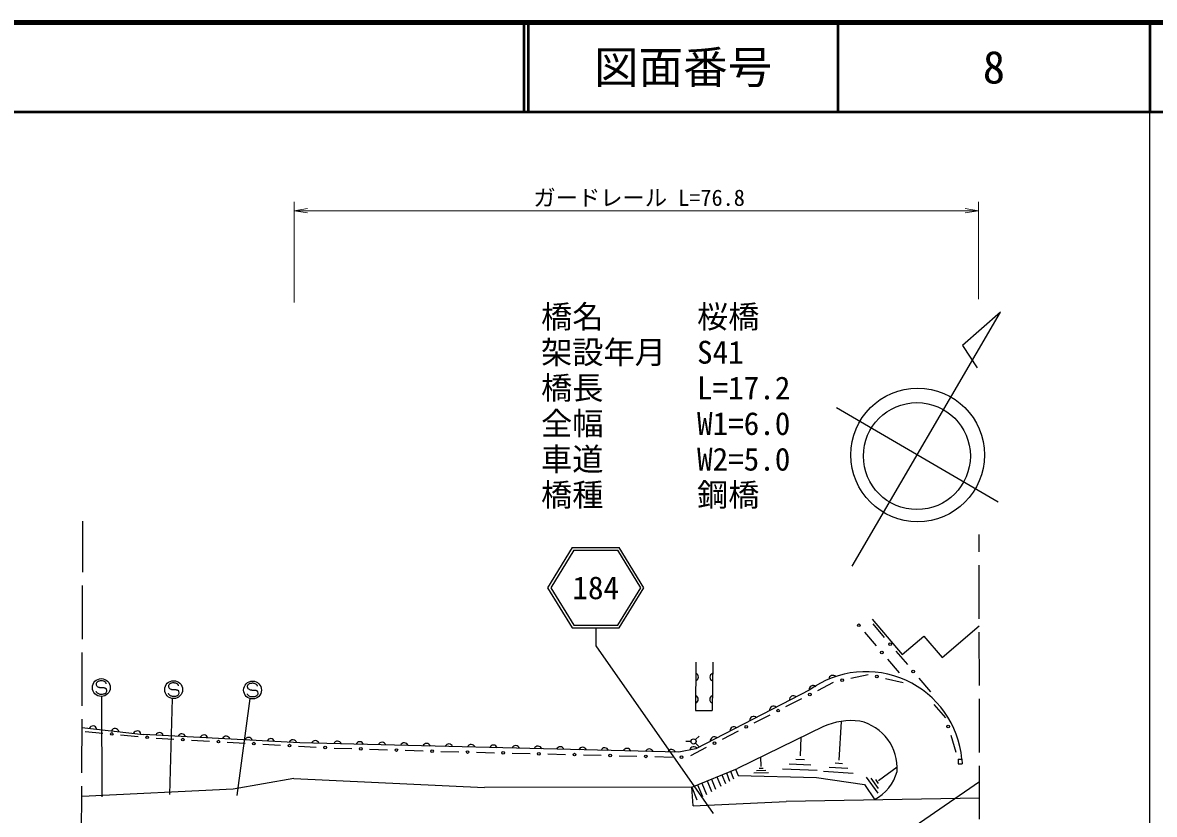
# Model space of a CAD drawing. Units: millimetres, scale not verified. Extents: x 40000 to 680000, y 20000 to 380000.
# Drawn here: x 452508 to 579500, y 291142 to 380000 of the extents above; entities that cross this region are included whole.
import ezdxf
from ezdxf.enums import TextEntityAlignment as Align

# ---------------------------------------------------------------- set-up
doc = ezdxf.new("R2010")
doc.units = ezdxf.units.MM
doc.header["$LTSCALE"] = 1000
doc.linetypes.add('DASHED', pattern=[7.5, 6, -1.5])
for name, color, linetype, lineweight in [('M-BGD', 7, 'Continuous', 25), ('M-BGD-EXST', 7, 'Continuous', 25), ('M-STR-HTXT', 7, 'Continuous', 13), ('M-STR-STR1', 1, 'Continuous', 25), ('M-STR-STRC', 7, 'Continuous', 25), ('M-TTL', 2, 'Continuous', 140), ('M-TTL-BAND', 7, 'Continuous', 25), ('M-TTL-LINE', 7, 'Continuous', 50)]:
    doc.layers.add(name, color=color, linetype=linetype, lineweight=lineweight)
doc.layers.add('M-TTL-TXT', color=7, linetype='Continuous')
doc.styles.add('ＭＳ ゴシック', font='')
doc.styles.get('ＭＳ ゴシック').set_extended_font_data('MS Gothic')

# ---------------------------------------------------------------- blocks, each defined once
blk = doc.blocks.new('open_arrow')
at = {"color": 0, "linetype": 'Continuous', "lineweight": -2}
blk.add_lwpolyline([(7.5, 1.25), (0, 0), (7.5, -1.25)], dxfattribs=at)

msp = doc.modelspace()

# ---------------------------------------------------------------- linework, layer by layer
at = {"layer": 'M-BGD', "linetype": 'DASHED'}
for p, q in [((459107, 288316), (459274, 324053)), ((559889, 290598), (559833, 322556))]:
    msp.add_line(p, q, dxfattribs=at)
at = {"layer": 'M-BGD'}
for p, q in [((547841, 313041), (551204, 309091)), ((547902, 312520), (549198, 310996)), ((547902, 312520), (549198, 310996)), ((547902, 312520), (549198, 310996)), ((547902, 312520), (549198, 310996)), ((546975, 311600), (548270, 310076)), ((546975, 311600), (548270, 310076)), ((546975, 311600), (548270, 310076)), ((546975, 311600), (548270, 310076)), ((551204, 309091), (553630, 311157)), ((553630, 311157), (555673, 308758)), ((555673, 308758), (559851, 312315)), ((550493, 309472), (551788, 307948)), ((550493, 309472), (551788, 307948)), ((550493, 309472), (551788, 307948)), ((550493, 309472), (551788, 307948)), ((528063, 308230), (528014, 302807)), ((529942, 308212), (529892, 302789)), ((549566, 308552), (550861, 307028)), ((549566, 308552), (550861, 307028)), ((549566, 308552), (550861, 307028)), ((549566, 308552), (550861, 307028)), ((545451, 306416), (547402, 306857)), ((549349, 306399), (551296, 305942)), ((553083, 306424), (554378, 304900)), ((553083, 306424), (554378, 304900)), ((553083, 306424), (554378, 304900)), ((553083, 306424), (554378, 304900)), ((540827, 305119), (528041, 298486)), ((541720, 305063), (543500, 305975)), ((538160, 303239), (539940, 304151)), ((528014, 302807), (529892, 302789)), ((534600, 301415), (536380, 302327)), ((554748, 303467), (556066, 301963)), ((542357, 301004), (532735, 296305)), ((544123, 297228), (544388, 301581)), ((459166, 300905), (466057, 300125)), ((459515, 300445), (461506, 300258)), ((463498, 300072), (465489, 299885)), ((463498, 300072), (465489, 299885)), ((463498, 300072), (465489, 299885)), ((463498, 300072), (465489, 299885)), ((483605, 299169), (466057, 300125)), ((531040, 299591), (532820, 300503)), ((539779, 297724), (539857, 299783)), ((556649, 300050), (557232, 298137)), ((556649, 300050), (557232, 298137)), ((556649, 300050), (557232, 298137)), ((556649, 300050), (557232, 298137)), ((467480, 299698), (469477, 299586)), ((471474, 299475), (473471, 299363)), ((475468, 299251), (477465, 299139)), ((479461, 299027), (481458, 298915)), ((483455, 298803), (485452, 298691)), ((526152, 298107), (483605, 299169)), ((487449, 298579), (489448, 298518)), ((491447, 298457), (493446, 298395)), ((528041, 298486), (526152, 298107)), ((527480, 297767), (529260, 298679)), ((495445, 298334), (497444, 298273)), ((499443, 298212), (501442, 298163)), ((503442, 298115), (505441, 298066)), ((507441, 298018), (509440, 297969)), ((511439, 297921), (513439, 297872)), ((515438, 297824), (517438, 297775)), ((519437, 297727), (521437, 297678)), ((523436, 297630), (525435, 297581)), ((535377, 296500), (535358, 297586)), ((539280, 297355), (540250, 297318)), ((557477, 297343), (557906, 297355)), ((557477, 297343), (557491, 296815)), ((557906, 297355), (557921, 296827)), ((527597, 294205), (532735, 296305)), ((531941, 295980), (532289, 295130)), ((532495, 296207), (532785, 295496)), ((534865, 296075), (535904, 296093)), ((535172, 296330), (535588, 296337)), ((537782, 296246), (541660, 296100)), ((538531, 296800), (540955, 296709)), ((542365, 295989), (545718, 295785)), ((543025, 296454), (545120, 296326)), ((543684, 296919), (544522, 296868)), ((548540, 294954), (550644, 296482)), ((557491, 296815), (557921, 296827)), ((482926, 295172), (476116, 293973)), ((482926, 295172), (504338, 294174)), ((528709, 294660), (529230, 293385)), ((529323, 294911), (529811, 293716)), ((529804, 295107), (530266, 293976)), ((530408, 295354), (530838, 294302)), ((530982, 295589), (531381, 294612)), ((531471, 295788), (531844, 294877)), ((532785, 295496), (541590, 295294)), ((534558, 295820), (536220, 295849)), ((541590, 295294), (546976, 294492)), ((547161, 295333), (548473, 293526)), ((547678, 295191), (548498, 294062)), ((548196, 295049), (548524, 294597)), ((476116, 293973), (459191, 293147)), ((527597, 294205), (504338, 294174)), ((527597, 294205), (528178, 292784)), ((527741, 292098), (527597, 294205)), ((528253, 294473), (528798, 293139)), ((546976, 294492), (548132, 292767)), ((527741, 292098), (538190, 292601)), ((559885, 292964), (538190, 292601))]:
    msp.add_line(p, q, dxfattribs=at)
for centre in [(546328, 312362), (546328, 312362), (546328, 312362), (546328, 312362), (549845, 310234), (549845, 310234), (549845, 310234), (549845, 310234), (548918, 309314), (548918, 309314), (548918, 309314), (548918, 309314), (552435, 307186), (552435, 307186), (552435, 307186), (552435, 307186), (544476, 306195), (548375, 306628), (540830, 304607), (537270, 302783), (533710, 300959), (556358, 301006), (556358, 301006), (556358, 301006), (556358, 301006), (462502, 300165), (462502, 300165), (462502, 300165), (462502, 300165), (466485, 299792), (466485, 299792), (466485, 299792), (466485, 299792), (470475, 299530), (474469, 299307), (478463, 299083), (482457, 298859), (486450, 298635), (490447, 298487), (494446, 298365), (530150, 299135), (498444, 298242), (502442, 298139), (506441, 298042), (510440, 297945), (514439, 297848), (518437, 297751), (522436, 297654), (526435, 297557)]:
    msp.add_circle(centre, 150, dxfattribs=at)
for centre, radius, start, end in [((527909, 306558), 439, 287.96498, 70.98053), ((530066, 306538), 439, 107.96498, 250.98053), ((547147, 296354), 10806, 5.31669, 125.7954), ((543421, 306307), 439, 43.32154, 177.72665), ((541202, 305156), 439, 45.90983, 188.92538), ((527886, 304058), 439, 287.96498, 70.98053), ((530043, 304038), 439, 107.96498, 250.98053), ((538982, 304005), 439, 45.90983, 188.92538), ((536763, 302854), 439, 45.90983, 188.92538), ((460392, 300626), 439, 12.03546, 155.05101), ((532325, 300551), 439, 45.90983, 188.92538), ((534544, 301702), 439, 45.90983, 188.92538), ((545533, 293691), 7973, 83.43239, 113.4726), ((545236, 296338), 5410, 355.94826, 77.09464), ((462876, 300345), 439, 12.03546, 155.05101), ((465360, 300064), 439, 12.03546, 155.05101), ((467861, 299887), 439, 15.37493, 158.39048), ((470358, 299751), 439, 15.37493, 158.39048), ((472854, 299615), 439, 15.37493, 158.39048), ((475350, 299479), 439, 15.37493, 158.39048), ((477846, 299343), 439, 15.37493, 158.39048), ((530106, 299400), 439, 45.90983, 188.92538), ((480343, 299207), 439, 15.37493, 158.39048), ((482839, 299072), 439, 15.37493, 158.39048), ((485342, 298987), 439, 17.06189, 160.07744), ((487841, 298924), 439, 17.06189, 160.07744), ((490340, 298862), 439, 17.06189, 160.07744), ((492839, 298799), 439, 17.06189, 160.07744), ((495338, 298737), 439, 17.06189, 160.07744), ((497838, 298675), 439, 17.06189, 160.07744), ((500337, 298612), 439, 17.06189, 160.07744), ((502836, 298550), 439, 17.06189, 160.07744), ((505335, 298487), 439, 17.06189, 160.07744), ((507835, 298425), 439, 17.06189, 160.07744), ((510334, 298363), 439, 17.06189, 160.07744), ((512833, 298300), 439, 17.06189, 160.07744), ((515332, 298238), 439, 17.06189, 160.07744), ((517831, 298175), 439, 17.06189, 160.07744), ((520331, 298113), 439, 17.06189, 160.07744), ((522830, 298051), 439, 17.06189, 160.07744), ((527827, 298301), 439, 29.84086, 172.85641), ((525329, 297988), 439, 17.06189, 160.07744), ((545674, 297334), 5147, 298.24952, 344.46461)]:
    msp.add_arc(centre, radius, start, end, dxfattribs=at)
at = {"layer": 'M-BGD-EXST'}
for p, q in [((461353, 304373), (461397, 293100)), ((469296, 304155), (468974, 293377)), ((478012, 304141), (476552, 293254)), ((528004, 299528), (528409, 299933)), ((527515, 299326), (526942, 299326)), ((528004, 299123), (528409, 298718))]:
    msp.add_line(p, q, dxfattribs=at)
for points in [[(460817, 304832), (460812, 304840), (460807, 304848), (460802, 304855), (460798, 304863), (460793, 304871), (460789, 304879), (460785, 304887), (460782, 304895), (460778, 304904), (460776, 304912), (460775, 304915), (460775, 304917), (460774, 304920), (460773, 304922), (460773, 304925), (460772, 304927), (460772, 304930), (460771, 304933), (460771, 304935), (460770, 304938)], [(461068, 305409), (461093, 305404), (461119, 305400), (461144, 305395), (461169, 305391), (461195, 305387), (461220, 305383), (461246, 305380), (461271, 305377), (461297, 305375), (461322, 305373), (461343, 305372), (461364, 305372), (461386, 305372), (461407, 305372), (461428, 305373), (461449, 305373), (461470, 305373), (461491, 305374), (461512, 305374), (461534, 305373), (461545, 305373), (461557, 305372), (461569, 305372), (461580, 305371), (461592, 305370), (461604, 305369), (461615, 305368), (461627, 305366), (461639, 305365), (461650, 305363), (461657, 305362), (461664, 305361), (461671, 305359), (461678, 305358), (461685, 305356), (461692, 305355), (461699, 305353), (461705, 305351), (461712, 305349), (461719, 305347), (461725, 305345), (461731, 305343), (461737, 305341), (461743, 305339), (461749, 305336), (461755, 305334), (461760, 305332), (461766, 305329), (461772, 305326), (461778, 305324), (461784, 305321), (461790, 305318), (461795, 305315), (461801, 305312), (461807, 305309), (461812, 305305), (461818, 305302), (461823, 305298), (461828, 305295), (461833, 305291), (461837, 305288), (461840, 305285), (461843, 305282), (461847, 305279), (461850, 305275), (461853, 305272), (461856, 305269), (461859, 305266), (461863, 305262), (461866, 305259)], [(469185, 305179), (469211, 305174), (469236, 305169), (469261, 305164), (469287, 305160), (469312, 305156), (469338, 305152), (469363, 305149), (469389, 305146), (469414, 305144), (469440, 305143), (469461, 305142), (469482, 305142), (469503, 305141), (469524, 305142), (469545, 305142), (469566, 305142), (469588, 305143), (469609, 305143), (469630, 305143), (469651, 305143), (469663, 305142), (469674, 305142), (469686, 305141), (469698, 305140), (469709, 305140), (469721, 305138), (469733, 305137), (469744, 305136), (469756, 305134), (469768, 305132), (469775, 305131), (469781, 305130), (469788, 305129), (469795, 305127), (469802, 305126), (469809, 305124), (469816, 305122), (469823, 305120), (469830, 305118), (469836, 305116), (469842, 305114), (469848, 305112), (469854, 305110), (469860, 305108), (469866, 305106), (469872, 305103), (469878, 305101), (469884, 305098), (469889, 305096), (469895, 305093), (469901, 305090), (469907, 305087), (469913, 305084), (469918, 305081), (469924, 305078), (469929, 305075), (469935, 305071), (469940, 305068), (469945, 305064), (469950, 305060), (469954, 305057), (469957, 305054), (469961, 305051), (469964, 305048), (469967, 305045), (469970, 305042), (469974, 305038), (469977, 305035), (469980, 305032), (469983, 305028)], [(478040, 305132), (478066, 305128), (478091, 305123), (478117, 305118), (478142, 305114), (478167, 305110), (478193, 305106), (478218, 305103), (478244, 305100), (478269, 305098), (478295, 305096), (478316, 305096), (478337, 305095), (478358, 305095), (478379, 305096), (478400, 305096), (478422, 305096), (478443, 305097), (478464, 305097), (478485, 305097), (478506, 305096), (478518, 305096), (478530, 305096), (478541, 305095), (478553, 305094), (478565, 305093), (478576, 305092), (478588, 305091), (478600, 305090), (478611, 305088), (478623, 305086), (478630, 305085), (478637, 305084), (478644, 305082), (478651, 305081), (478658, 305079), (478664, 305078), (478671, 305076), (478678, 305074), (478685, 305072), (478692, 305070), (478698, 305068), (478704, 305066), (478710, 305064), (478715, 305062), (478721, 305060), (478727, 305057), (478733, 305055), (478739, 305052), (478745, 305050), (478751, 305047), (478756, 305044), (478762, 305041), (478768, 305038), (478774, 305035), (478779, 305032), (478785, 305029), (478790, 305025), (478795, 305022), (478801, 305018), (478806, 305014), (478809, 305011), (478813, 305008), (478816, 305005), (478819, 305002), (478822, 304999), (478826, 304995), (478829, 304992), (478832, 304989), (478835, 304986), (478838, 304982)], [(468935, 304602), (468930, 304609), (468925, 304617), (468920, 304625), (468915, 304632), (468911, 304640), (468906, 304648), (468902, 304656), (468899, 304665), (468896, 304673), (468893, 304681), (468893, 304684), (468892, 304687), (468891, 304689), (468891, 304692), (468890, 304694), (468890, 304697), (468889, 304699), (468889, 304702), (468888, 304705), (468888, 304707)], [(477790, 304556), (477785, 304563), (477780, 304571), (477775, 304579), (477770, 304586), (477766, 304594), (477762, 304602), (477758, 304610), (477754, 304618), (477751, 304627), (477748, 304635), (477748, 304638), (477747, 304640), (477747, 304643), (477746, 304646), (477745, 304648), (477745, 304651), (477744, 304653), (477744, 304656), (477743, 304659), (477743, 304661)]]:
    msp.add_lwpolyline(points, dxfattribs=at)
for centre, radius in [((461334, 305373), 1000), ((469451, 305143), 1000), ((478307, 305096), 1000), ((527801, 299326), 286)]:
    msp.add_circle(centre, radius, dxfattribs=at)
for centre, radius, start, end in [((461110, 305750), 347, 114.63796, 136.08554), ((461211, 305527), 591, 100.05395, 114.52623), ((461300, 305035), 1092, 90.54544, 100.1869), ((461319, 304870), 1257, 82.47698, 91.3279), ((461393, 305413), 709, 69.27414, 82.6429), ((461496, 305684), 419, 50.33996, 69.2792), ((461043, 305752), 298, 172.36814, 193.72008), ((461035, 305745), 290, 150.0708, 170.82171), ((461043, 305752), 298, 193.7824, 222.17001), ((461208, 305644), 491, 135.15085, 149.93667), ((461171, 305108), 449, 217.94831, 228.20445), ((461152, 305852), 445, 222.25697, 242.81644), ((461244, 306035), 650, 242.95506, 254.28289), ((461502, 305703), 401, 40.39427, 49.36849), ((461422, 305612), 521, 31.07407, 42.21432), ((461614, 305024), 344, 309.52638, 337.1503), ((461608, 305027), 346, 0.82024, 42.03911), ((461707, 305784), 188, 15.48494, 31.07407), ((461789, 305812), 101, 353.24514, 12.74605), ((461606, 305019), 349, 338.2637, 2.05452), ((469161, 305522), 298, 172.36814, 193.72008), ((469152, 305514), 290, 150.0708, 170.82171), ((469160, 305522), 298, 193.7824, 222.17001), ((469325, 305413), 491, 135.15085, 149.93667), ((469269, 305622), 445, 222.25697, 242.81644), ((469227, 305519), 347, 114.63796, 136.08554), ((469361, 305804), 650, 242.95506, 254.28289), ((469328, 305297), 591, 100.05395, 114.52623), ((469418, 304804), 1092, 90.54544, 100.1869), ((469437, 304640), 1257, 82.47698, 91.3279), ((469511, 305182), 709, 69.27414, 82.6429), ((469613, 305454), 419, 50.33996, 69.2792), ((469619, 305472), 401, 40.39427, 49.36849), ((469539, 305381), 521, 31.07407, 42.21432), ((469726, 304796), 346, 0.82024, 42.03911), ((469825, 305553), 188, 15.48494, 31.07407), ((469907, 305581), 101, 353.24514, 12.74605), ((469723, 304789), 349, 338.2637, 2.05452), ((478016, 305475), 298, 172.36814, 193.72008), ((478007, 305468), 290, 150.0708, 170.82171), ((478016, 305476), 298, 193.7824, 222.17001), ((478181, 305367), 491, 135.15085, 149.93667), ((478125, 305575), 445, 222.25697, 242.81644), ((478082, 305473), 347, 114.63796, 136.08554), ((478217, 305758), 650, 242.95506, 254.28289), ((478183, 305250), 591, 100.05395, 114.52623), ((478273, 304758), 1092, 90.54544, 100.1869), ((478292, 304594), 1257, 82.47698, 91.3279), ((478366, 305136), 709, 69.27414, 82.6429), ((478469, 305407), 419, 50.33996, 69.2792), ((478475, 305426), 401, 40.39427, 49.36849), ((478394, 305335), 521, 31.07407, 42.21432), ((478581, 304750), 346, 0.82024, 42.03911), ((478680, 305507), 188, 15.48494, 31.07407), ((478762, 305535), 101, 353.24514, 12.74605), ((461179, 305129), 470, 229.12381, 248.26742), ((461274, 305369), 728, 248.31346, 261.14941), ((461349, 305861), 1226, 261.2217, 270.98278), ((461367, 305907), 1272, 270.15164, 279.41634), ((461457, 305358), 715, 279.49367, 291.46503), ((461562, 305091), 428, 291.45807, 309.06252), ((469289, 304878), 449, 217.94831, 228.20445), ((469297, 304898), 470, 229.12381, 248.26742), ((469392, 305139), 728, 248.31346, 261.14941), ((469467, 305631), 1226, 261.2217, 270.98278), ((469485, 305677), 1272, 270.15164, 279.41634), ((469575, 305127), 715, 279.49367, 291.46503), ((469680, 304861), 428, 291.45807, 309.06252), ((469731, 304793), 344, 309.52638, 337.1503), ((478144, 304832), 449, 217.94831, 228.20445), ((478152, 304852), 470, 229.12381, 248.26742), ((478247, 305092), 728, 248.31346, 261.14941), ((478322, 305584), 1226, 261.2217, 270.98278), ((478340, 305631), 1272, 270.15164, 279.41634), ((478430, 305081), 715, 279.49367, 291.46503), ((478535, 304815), 428, 291.45807, 309.06252), ((478586, 304747), 344, 309.52638, 337.1503), ((478579, 304742), 349, 338.2637, 2.05452)]:
    msp.add_arc(centre, radius, start, end, dxfattribs=at)
at = {"layer": 'M-STR-HTXT'}
for p, q in [((482980, 348590), (482980, 359886)), ((559756, 348947), (559756, 359886)), ((482980, 358886), (559756, 358886))]:
    msp.add_line(p, q, dxfattribs=at)
at = {"layer": 'M-STR-STR1'}
msp.add_line((547361, 286238), (559882, 294839), dxfattribs=at)
at = {"layer": 'M-STR-STRC'}
for p, q in [((545594, 318984), (562245, 347509)), ((562245, 347509), (557977, 343780)), ((557977, 343780), (559615, 341266)), ((543836, 336800), (561972, 326213)), ((514182, 321076), (511418, 316576)), ((514350, 320776), (511770, 316576)), ((514182, 321076), (519454, 321076)), ((514350, 320776), (519286, 320776)), ((521866, 316576), (519286, 320776)), ((522218, 316576), (519454, 321076)), ((511418, 316576), (514182, 312076)), ((511770, 316576), (514350, 312376)), ((519286, 312376), (521866, 316576)), ((519454, 312076), (522218, 316576)), ((514182, 312076), (519454, 312076)), ((514350, 312376), (519286, 312376)), ((516818, 312076), (516818, 310076)), ((516818, 310076), (529980, 291256))]:
    msp.add_line(p, q, dxfattribs=at)
for centre, radius in [((552941, 331485), 7500), ((552853, 331353), 6000)]:
    msp.add_circle(centre, radius, dxfattribs=at)
at = {"layer": 'M-TTL'}
msp.add_line((680000, 380000), (40000, 380000), dxfattribs=at)
at = {"layer": 'M-TTL-BAND'}
msp.add_line((579000, 20000), (579000, 370000), dxfattribs=at)
at = {"layer": 'M-TTL-LINE'}
for p, q in [((508747, 380000), (508747, 370000)), ((509247, 380000), (509247, 370000)), ((543997, 380000), (543997, 370000)), ((579000, 380000), (579000, 370000)), ((40000, 370000), (680000, 370000))]:
    msp.add_line(p, q, dxfattribs=at)

# ---------------------------------------------------------------- block references
at = {"layer": 'M-STR-HTXT', "xscale": 200, "yscale": 200}
msp.add_blockref('open_arrow', (482980, 358886), dxfattribs=at)
at = {"layer": 'M-STR-HTXT', "xscale": 200, "yscale": 200, "rotation": 180}
msp.add_blockref('open_arrow', (559756, 358886), dxfattribs=at)

# ---------------------------------------------------------------- texts
at = {"layer": 'M-STR-HTXT', "style": 'ＭＳ ゴシック'}
msp.add_text('ガードレール L=76.8', height=1833, dxfattribs=at).set_placement((521684, 358886), align=Align.BOTTOM_CENTER)
for s, p in [('橋名\u3000\u3000\u3000桜橋', (510682, 348289)), ('架設年月\u3000S41', (510682, 344289)), ('橋長\u3000\u3000\u3000L=17.2', (510682, 340289)), ('全幅\u3000\u3000\u3000W1=6.0', (510682, 336289)), ('車道\u3000\u3000\u3000W2=5.0', (510682, 332289)), ('橋種\u3000\u3000\u3000鋼橋', (510682, 328289))]:
    msp.add_text(s, height=2566, dxfattribs=at).set_placement(p, align=Align.TOP_LEFT)
at = {"layer": 'M-STR-STRC', "style": 'ＭＳ ゴシック'}
msp.add_text('184', height=2566, dxfattribs=at).set_placement((516818, 316576), align=Align.MIDDLE_CENTER)
at = {"layer": 'M-TTL-TXT', "style": 'ＭＳ ゴシック'}
for s, p in [('図面番号', (526622, 375000)), ('8', (561497, 375000))]:
    msp.add_text(s, height=3666, dxfattribs=at).set_placement(p, align=Align.MIDDLE_CENTER)

doc.saveas('drawing.dxf')
